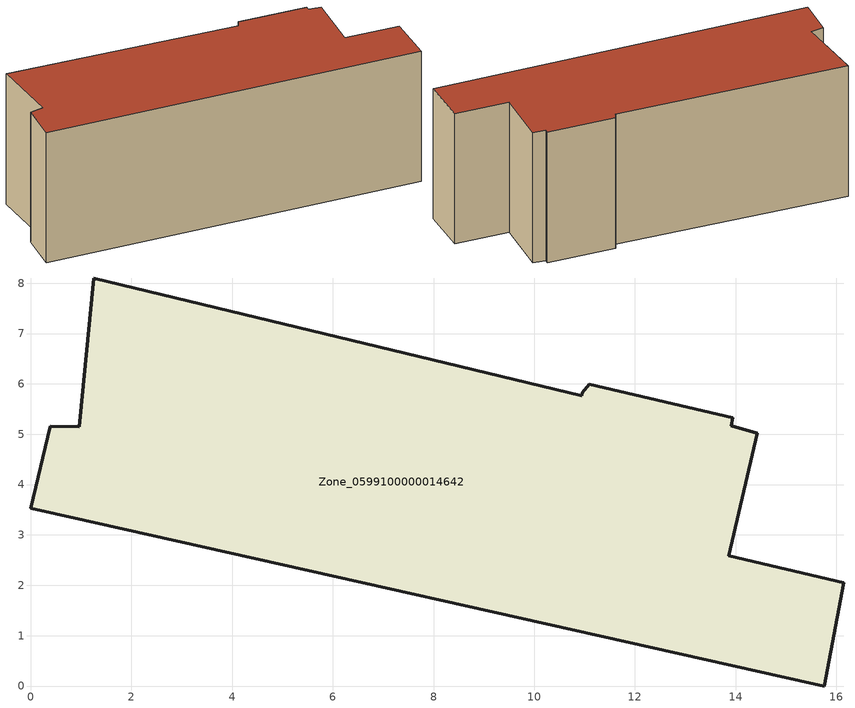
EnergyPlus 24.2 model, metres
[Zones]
Zone_0599100000014642
 floor ground (C_G): 11.09,6 13.94,5.33 13.91,5.17 14.43,5.02 13.86,2.59 16.15,2.05 15.76,0 0,3.54 0.38,5.16 0.96,5.15 1.25,8.1 10.94,5.77 10.96,5.83 z0
 wall outside (C_F): 15.76,0 16.15,2.05 13.86,2.59 14.43,5.02 13.91,5.17 13.94,5.33 11.09,6 10.96,5.83 10.94,5.77 1.25,8.1 0.96,5.15 0.38,5.16 0,3.54 15.76,0 z0:6.09
 roof outside (C_R): 13.94,5.33 11.09,6 10.96,5.83 10.94,5.77 1.25,8.1 0.96,5.15 0.38,5.16 0,3.54 15.76,0 16.15,2.05 13.86,2.59 14.43,5.02 13.91,5.17 z6.09
[BUILDING]
Pand.0599100000014642: North Axis=0; Terrain=City; Loads Convergence Tolerance Value=0.04; Temperature Convergence Tolerance Value=0.4; Solar Distribution=FullExterior; Maximum Number of Warmup Days=25; Minimum Number of Warmup Days=1
[Site:Location]
Rotterdam.The.Hague.AP_ZH_NLD Design_Conditions: Latitude=51.96; Longitude=4.45; Time Zone=1; Elevation=-4.5
[SITE:GROUNDTEMPERATURE:BUILDINGSURFACE]
18, 18, 18, 18, 18, 18, 18, 18, 18, 18, 18, 18
[MATERIAL] Thermal Absorptance=0.9; Solar Absorptance=0.7; Visible Absorptance=0.7
Name | Roughness | Thickness | Conductivity | Density | Specific Heat
G.TC.1946 | MediumSmooth | 0.15 | 1 | 540 | 1210
F.TC.1946 | Rough | 0.3 | 0.857143 | 1920 | 840
R.TC.1946 | MediumRough | 0.2 | 0.909091 | 1500 | 1000
[CONSTRUCTION]
C_G: G.TC.1946
C_F: F.TC.1946
C_R: R.TC.1946
[ZONE]
Zone_0599100000014642: Type=1; Multiplier=1; Ceiling Height=Autocalculate; Volume=Autocalculate; Floor Area=autocalculate; Part of Total Floor Area=Yes
[ZONEINFILTRATION:DESIGNFLOWRATE]
Infil_Zone_0599100000014642: Zone or ZoneList or Space or SpaceList=Zone_0599100000014642; Schedule=AlwaysOn; Design Flow Rate Calculation Method=Flow/Area; Flow Rate per Floor Area=0.003; Constant Term Coefficient=1; Temperature Term Coefficient=0; Velocity Term Coefficient=0; Velocity Squared Term Coefficient=0
[HVACTEMPLATE:ZONE:IDEALLOADSAIRSYSTEM]
Zone_0599100000014642: Maximum Heating Supply Air Temperature=50; Minimum Cooling Supply Air Temperature=13; Maximum Heating Supply Air Humidity Ratio=0.0156; Minimum Cooling Supply Air Humidity Ratio=0.0077; Heating Limit=NoLimit; Cooling Limit=NoLimit; Dehumidification Control Type=ConstantSensibleHeatRatio; Cooling Sensible Heat Ratio=0.7; Dehumidification Setpoint=60; Humidification Control Type=None; Humidification Setpoint=30; Outdoor Air Method=None; Outdoor Air Flow Rate per Person=0.00944; Outdoor Air Flow Rate per Zone Floor Area=0; Outdoor Air Flow Rate per Zone=0; Demand Controlled Ventilation Type=None; Outdoor Air Economizer Type=NoEconomizer; Heat Recovery Type=None; Sensible Heat Recovery Effectiveness=0.7; Latent Heat Recovery Effectiveness=0.65
[ZONECONTROL:THERMOSTAT]
ThermostatControl_Zone_0599100000014642: Zone or ZoneList=Zone_0599100000014642; Control Type Schedule=DualSetpointControlType; Control 1=Thermostat_Zone_0599100000014642; Temperature Difference Between Cutout And Setpoint=0
[THERMOSTATSETPOINT:DUALSETPOINT]
Thermostat_Zone_0599100000014642: Heating Setpoint Temperature Schedule=HeatingSetpoint_Zone_0599100000014642; Cooling Setpoint Temperature Schedule=CoolingSetpoint_Zone_0599100000014642
[SCHEDULE:COMPACT]
HeatingSetpoint_Zone_0599100000014642: Through: 12/31, For: AllDays, Until: 24:00, 21
CoolingSetpoint_Zone_0599100000014642: Through: 12/31, For: AllDays, Until: 24:00, 24
DualSetpointControlType: Through: 12/31, For: AllDays, Until: 24:00, 4
AlwaysOn: Through: 12/31, For: AllDays, Until: 24:00, 1
